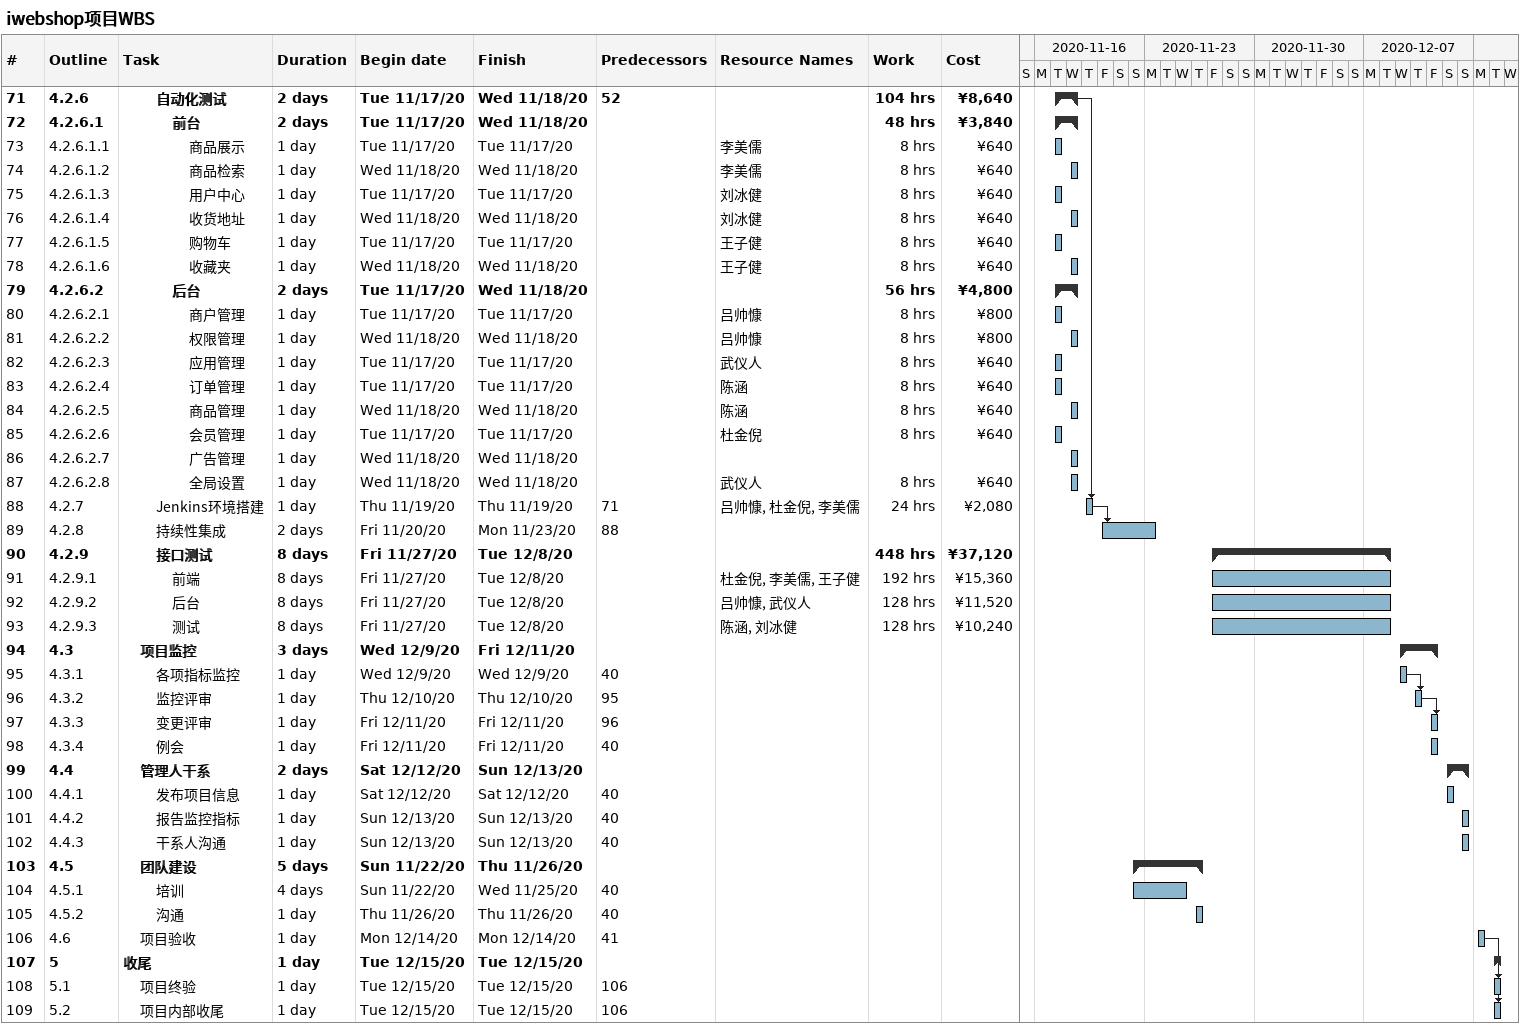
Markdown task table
iwebshop项目WBS

| ID | WBS | Task | Duration | Start | Finish | Predecessors | Resources | Work (h) | Cost (¥) |
|---|---|---|---|---|---|---|---|---|---|
| 71 | 4.2.6 | **自动化测试** | 2d | 2020-11-17 | 2020-11-18 | 52 |  | 104 | 8640 |
| 72 | 4.2.6.1 | **前台** | 2d | 2020-11-17 | 2020-11-18 |  |  | 48 | 3840 |
| 73 | 4.2.6.1.1 | 商品展示 | 1d | 2020-11-17 | 2020-11-17 |  | 李美儒 | 8 | 640 |
| 74 | 4.2.6.1.2 | 商品检索 | 1d | 2020-11-18 | 2020-11-18 |  | 李美儒 | 8 | 640 |
| 75 | 4.2.6.1.3 | 用户中心 | 1d | 2020-11-17 | 2020-11-17 |  | 刘冰健 | 8 | 640 |
| 76 | 4.2.6.1.4 | 收货地址 | 1d | 2020-11-18 | 2020-11-18 |  | 刘冰健 | 8 | 640 |
| 77 | 4.2.6.1.5 | 购物车 | 1d | 2020-11-17 | 2020-11-17 |  | 王子健 | 8 | 640 |
| 78 | 4.2.6.1.6 | 收藏夹 | 1d | 2020-11-18 | 2020-11-18 |  | 王子健 | 8 | 640 |
| 79 | 4.2.6.2 | **后台** | 2d | 2020-11-17 | 2020-11-18 |  |  | 56 | 4800 |
| 80 | 4.2.6.2.1 | 商户管理 | 1d | 2020-11-17 | 2020-11-17 |  | 吕帅慷 | 8 | 800 |
| 81 | 4.2.6.2.2 | 权限管理 | 1d | 2020-11-18 | 2020-11-18 |  | 吕帅慷 | 8 | 800 |
| 82 | 4.2.6.2.3 | 应用管理 | 1d | 2020-11-17 | 2020-11-17 |  | 武仪人 | 8 | 640 |
| 83 | 4.2.6.2.4 | 订单管理 | 1d | 2020-11-17 | 2020-11-17 |  | 陈涵 | 8 | 640 |
| 84 | 4.2.6.2.5 | 商品管理 | 1d | 2020-11-18 | 2020-11-18 |  | 陈涵 | 8 | 640 |
| 85 | 4.2.6.2.6 | 会员管理 | 1d | 2020-11-17 | 2020-11-17 |  | 杜金倪 | 8 | 640 |
| 86 | 4.2.6.2.7 | 广告管理 | 1d | 2020-11-18 | 2020-11-18 |  |  |  |  |
| 87 | 4.2.6.2.8 | 全局设置 | 1d | 2020-11-18 | 2020-11-18 |  | 武仪人 | 8 | 640 |
| 88 | 4.2.7 | Jenkins环境搭建 | 1d | 2020-11-19 | 2020-11-19 | 71 | 吕帅慷, 杜金倪, 李美儒 | 24 | 2080 |
| 89 | 4.2.8 | 持续性集成 | 2d | 2020-11-20 | 2020-11-23 | 88 |  |  |  |
| 90 | 4.2.9 | **接口测试** | 8d | 2020-11-27 | 2020-12-08 |  |  | 448 | 37120 |
| 91 | 4.2.9.1 | 前端 | 8d | 2020-11-27 | 2020-12-08 |  | 杜金倪, 李美儒, 王子健 | 192 | 15360 |
| 92 | 4.2.9.2 | 后台 | 8d | 2020-11-27 | 2020-12-08 |  | 吕帅慷, 武仪人 | 128 | 11520 |
| 93 | 4.2.9.3 | 测试 | 8d | 2020-11-27 | 2020-12-08 |  | 陈涵, 刘冰健 | 128 | 10240 |
| 94 | 4.3 | **项目监控** | 3d | 2020-12-09 | 2020-12-11 |  |  |  |  |
| 95 | 4.3.1 | 各项指标监控 | 1d | 2020-12-09 | 2020-12-09 | 40 |  |  |  |
| 96 | 4.3.2 | 监控评审 | 1d | 2020-12-10 | 2020-12-10 | 95 |  |  |  |
| 97 | 4.3.3 | 变更评审 | 1d | 2020-12-11 | 2020-12-11 | 96 |  |  |  |
| 98 | 4.3.4 | 例会 | 1d | 2020-12-11 | 2020-12-11 | 40 |  |  |  |
| 99 | 4.4 | **管理人干系** | 2d | 2020-12-12 | 2020-12-13 |  |  |  |  |
| 100 | 4.4.1 | 发布项目信息 | 1d | 2020-12-12 | 2020-12-12 | 40 |  |  |  |
| 101 | 4.4.2 | 报告监控指标 | 1d | 2020-12-13 | 2020-12-13 | 40 |  |  |  |
| 102 | 4.4.3 | 干系人沟通 | 1d | 2020-12-13 | 2020-12-13 | 40 |  |  |  |
| 103 | 4.5 | **团队建设** | 5d | 2020-11-22 | 2020-11-26 |  |  |  |  |
| 104 | 4.5.1 | 培训 | 4d | 2020-11-22 | 2020-11-25 | 40 |  |  |  |
| 105 | 4.5.2 | 沟通 | 1d | 2020-11-26 | 2020-11-26 | 40 |  |  |  |
| 106 | 4.6 | 项目验收 | 1d | 2020-12-14 | 2020-12-14 | 41 |  |  |  |
| 107 | 5 | **收尾** | 1d | 2020-12-15 | 2020-12-15 |  |  |  |  |
| 108 | 5.1 | 项目终验 | 1d | 2020-12-15 | 2020-12-15 | 106 |  |  |  |
| 109 | 5.2 | 项目内部收尾 | 1d | 2020-12-15 | 2020-12-15 | 106 |  |  |  |
